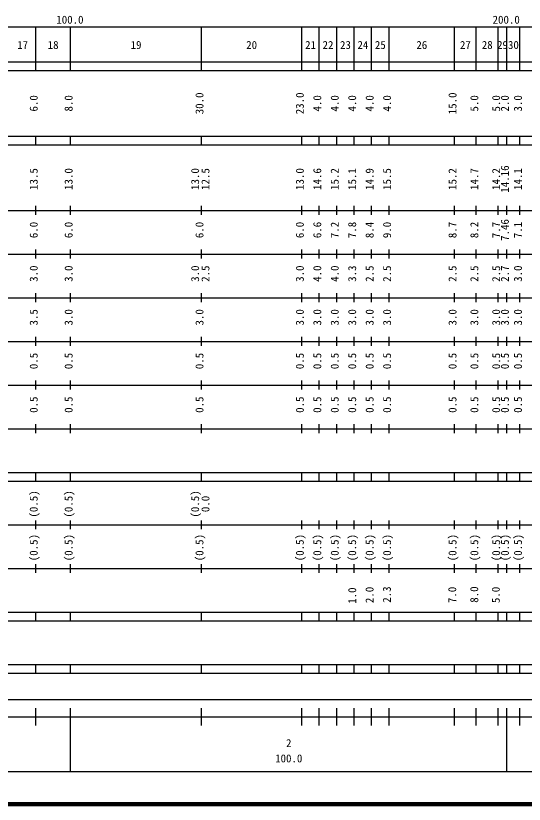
# Model space of a CAD drawing. Units: millimetres on the paper, enlarged 1000 times. Extents: x 40000 to 680000, y 20000 to 380000.
# Drawn here: x 155427 to 271983, y 20000 to 200558 of the extents above; entities that cross this region are included whole.
import ezdxf
from ezdxf.enums import TextEntityAlignment as Align

# ---------------------------------------------------------------- set-up
doc = ezdxf.new("R2010")
doc.units = ezdxf.units.MM
doc.header["$LTSCALE"] = 1000
doc.layers.add('M-TTL', color=2, linetype='Continuous', lineweight=140)
doc.layers.add('M-TTL-BAND', color=7, linetype='Continuous', lineweight=25)
doc.styles.add('ＭＳ ゴシック', font='')
doc.styles.get('ＭＳ ゴシック').set_extended_font_data('MS Gothic')

msp = doc.modelspace()

# ---------------------------------------------------------------- linework, layer by layer
at = {"layer": 'M-TTL'}
msp.add_line((40000, 20000), (680000, 20000), dxfattribs=at)
at = {"layer": 'M-TTL-BAND'}
for p, q in [((68000, 198000), (579000, 198000)), ((160000, 188000), (160000, 198000)), ((168000, 188000), (168000, 198000)), ((198000, 188000), (198000, 198000)), ((221000, 188000), (221000, 198000)), ((225000, 188000), (225000, 198000)), ((229000, 188000), (229000, 198000)), ((233000, 188000), (233000, 198000)), ((237000, 188000), (237000, 198000)), ((241000, 188000), (241000, 198000)), ((256000, 188000), (256000, 198000)), ((261000, 188000), (261000, 198000)), ((266000, 188000), (266000, 198000)), ((268000, 188000), (268000, 198000)), ((271000, 188000), (271000, 198000)), ((40000, 190000), (579000, 190000)), ((40000, 188000), (579000, 188000)), ((40000, 173000), (579000, 173000)), ((160000, 171000), (160000, 173000)), ((168000, 171000), (168000, 173000)), ((198000, 171000), (198000, 173000)), ((221000, 171000), (221000, 173000)), ((225000, 171000), (225000, 173000)), ((229000, 171000), (229000, 173000)), ((233000, 171000), (233000, 173000)), ((237000, 171000), (237000, 173000)), ((241000, 171000), (241000, 173000)), ((256000, 171000), (256000, 173000)), ((261000, 171000), (261000, 173000)), ((266000, 171000), (266000, 173000)), ((268000, 171000), (268000, 173000)), ((271000, 171000), (271000, 173000)), ((40000, 171000), (579000, 171000)), ((40000, 156000), (579000, 156000)), ((160000, 155000), (160000, 157000)), ((168000, 155000), (168000, 157000)), ((198000, 155000), (198000, 157000)), ((221000, 155000), (221000, 157000)), ((225000, 155000), (225000, 157000)), ((229000, 155000), (229000, 157000)), ((233000, 155000), (233000, 157000)), ((237000, 155000), (237000, 157000)), ((241000, 155000), (241000, 157000)), ((256000, 155000), (256000, 157000)), ((261000, 155000), (261000, 157000)), ((266000, 155000), (266000, 157000)), ((268000, 155000), (268000, 157000)), ((271000, 155000), (271000, 157000)), ((160000, 145000), (160000, 147000)), ((168000, 145000), (168000, 147000)), ((198000, 145000), (198000, 147000)), ((221000, 145000), (221000, 147000)), ((225000, 145000), (225000, 147000)), ((229000, 145000), (229000, 147000)), ((233000, 145000), (233000, 147000)), ((237000, 145000), (237000, 147000)), ((241000, 145000), (241000, 147000)), ((256000, 145000), (256000, 147000)), ((261000, 145000), (261000, 147000)), ((266000, 145000), (266000, 147000)), ((268000, 145000), (268000, 147000)), ((271000, 145000), (271000, 147000)), ((46000, 146000), (579000, 146000)), ((52000, 136000), (579000, 136000)), ((160000, 135000), (160000, 137000)), ((168000, 135000), (168000, 137000)), ((198000, 135000), (198000, 137000)), ((221000, 135000), (221000, 137000)), ((225000, 135000), (225000, 137000)), ((229000, 135000), (229000, 137000)), ((233000, 135000), (233000, 137000)), ((237000, 135000), (237000, 137000)), ((241000, 135000), (241000, 137000)), ((256000, 135000), (256000, 137000)), ((261000, 135000), (261000, 137000)), ((266000, 135000), (266000, 137000)), ((268000, 135000), (268000, 137000)), ((271000, 135000), (271000, 137000)), ((160000, 125000), (160000, 127000)), ((168000, 125000), (168000, 127000)), ((198000, 125000), (198000, 127000)), ((221000, 125000), (221000, 127000)), ((225000, 125000), (225000, 127000)), ((229000, 125000), (229000, 127000)), ((233000, 125000), (233000, 127000)), ((237000, 125000), (237000, 127000)), ((241000, 125000), (241000, 127000)), ((256000, 125000), (256000, 127000)), ((261000, 125000), (261000, 127000)), ((266000, 125000), (266000, 127000)), ((268000, 125000), (268000, 127000)), ((271000, 125000), (271000, 127000)), ((46000, 126000), (579000, 126000)), ((52000, 116000), (579000, 116000)), ((160000, 115000), (160000, 117000)), ((168000, 115000), (168000, 117000)), ((198000, 115000), (198000, 117000)), ((221000, 115000), (221000, 117000)), ((225000, 115000), (225000, 117000)), ((229000, 115000), (229000, 117000)), ((233000, 115000), (233000, 117000)), ((237000, 115000), (237000, 117000)), ((241000, 115000), (241000, 117000)), ((256000, 115000), (256000, 117000)), ((261000, 115000), (261000, 117000)), ((266000, 115000), (266000, 117000)), ((268000, 115000), (268000, 117000)), ((271000, 115000), (271000, 117000)), ((160000, 105000), (160000, 107000)), ((168000, 105000), (168000, 107000)), ((198000, 105000), (198000, 107000)), ((221000, 105000), (221000, 107000)), ((225000, 105000), (225000, 107000)), ((229000, 105000), (229000, 107000)), ((233000, 105000), (233000, 107000)), ((237000, 105000), (237000, 107000)), ((241000, 105000), (241000, 107000)), ((256000, 105000), (256000, 107000)), ((261000, 105000), (261000, 107000)), ((266000, 105000), (266000, 107000)), ((268000, 105000), (268000, 107000)), ((271000, 105000), (271000, 107000)), ((46000, 106000), (579000, 106000)), ((40000, 96000), (579000, 96000)), ((160000, 94000), (160000, 96000)), ((168000, 94000), (168000, 96000)), ((198000, 94000), (198000, 96000)), ((221000, 94000), (221000, 96000)), ((225000, 94000), (225000, 96000)), ((229000, 94000), (229000, 96000)), ((233000, 94000), (233000, 96000)), ((237000, 94000), (237000, 96000)), ((241000, 94000), (241000, 96000)), ((256000, 94000), (256000, 96000)), ((261000, 94000), (261000, 96000)), ((266000, 94000), (266000, 96000)), ((268000, 94000), (268000, 96000)), ((271000, 94000), (271000, 96000)), ((40000, 94000), (579000, 94000)), ((160000, 83000), (160000, 85000)), ((168000, 83000), (168000, 85000)), ((198000, 83000), (198000, 85000)), ((221000, 83000), (221000, 85000)), ((225000, 83000), (225000, 85000)), ((229000, 83000), (229000, 85000)), ((233000, 83000), (233000, 85000)), ((237000, 83000), (237000, 85000)), ((241000, 83000), (241000, 85000)), ((256000, 83000), (256000, 85000)), ((261000, 83000), (261000, 85000)), ((266000, 83000), (266000, 85000)), ((268000, 83000), (268000, 85000)), ((271000, 83000), (271000, 85000)), ((49000, 84000), (579000, 84000)), ((160000, 73000), (160000, 75000)), ((168000, 73000), (168000, 75000)), ((198000, 73000), (198000, 75000)), ((221000, 73000), (221000, 75000)), ((225000, 73000), (225000, 75000)), ((229000, 73000), (229000, 75000)), ((233000, 73000), (233000, 75000)), ((237000, 73000), (237000, 75000)), ((241000, 73000), (241000, 75000)), ((256000, 73000), (256000, 75000)), ((261000, 73000), (261000, 75000)), ((266000, 73000), (266000, 75000)), ((268000, 73000), (268000, 75000)), ((271000, 73000), (271000, 75000)), ((40000, 74000), (579000, 74000)), ((40000, 64000), (579000, 64000)), ((160000, 62000), (160000, 64000)), ((168000, 62000), (168000, 64000)), ((198000, 62000), (198000, 64000)), ((221000, 62000), (221000, 64000)), ((225000, 62000), (225000, 64000)), ((229000, 62000), (229000, 64000)), ((233000, 62000), (233000, 64000)), ((237000, 62000), (237000, 64000)), ((241000, 62000), (241000, 64000)), ((256000, 62000), (256000, 64000)), ((261000, 62000), (261000, 64000)), ((266000, 62000), (266000, 64000)), ((268000, 62000), (268000, 64000)), ((271000, 62000), (271000, 64000)), ((40000, 62000), (579000, 62000)), ((40000, 52000), (579000, 52000)), ((160000, 50000), (160000, 52000)), ((168000, 50000), (168000, 52000)), ((198000, 50000), (198000, 52000)), ((221000, 50000), (221000, 52000)), ((225000, 50000), (225000, 52000)), ((229000, 50000), (229000, 52000)), ((233000, 50000), (233000, 52000)), ((237000, 50000), (237000, 52000)), ((241000, 50000), (241000, 52000)), ((256000, 50000), (256000, 52000)), ((261000, 50000), (261000, 52000)), ((266000, 50000), (266000, 52000)), ((268000, 50000), (268000, 52000)), ((271000, 50000), (271000, 52000)), ((40000, 50000), (579000, 50000)), ((71000, 44000), (565000, 44000)), ((160000, 38000), (160000, 42000)), ((168000, 27500), (168000, 42000)), ((198000, 38000), (198000, 42000)), ((221000, 38000), (221000, 42000)), ((225000, 38000), (225000, 42000)), ((229000, 38000), (229000, 42000)), ((233000, 38000), (233000, 42000)), ((237000, 38000), (237000, 42000)), ((241000, 38000), (241000, 42000)), ((256000, 38000), (256000, 42000)), ((261000, 38000), (261000, 42000)), ((266000, 38000), (266000, 42000)), ((268000, 27500), (268000, 42000)), ((271000, 38000), (271000, 42000)), ((40000, 40000), (579000, 40000)), ((68000, 27500), (579000, 27500))]:
    msp.add_line(p, q, dxfattribs=at)

# ---------------------------------------------------------------- texts
at = {"layer": 'M-TTL-BAND', "style": 'ＭＳ ゴシック'}
for s, p in [('100.0', (167844, 198195)), ('200.0', (267844, 198195)), ('17', (157000, 192405)), ('18', (164000, 192405)), ('19', (183000, 192405)), ('20', (209500, 192405)), ('21', (223000, 192405)), ('22', (227000, 192405)), ('23', (231000, 192405)), ('24', (235000, 192405)), ('25', (239000, 192405)), ('26', (248500, 192405)), ('27', (258500, 192405)), ('28', (263500, 192405)), ('29', (267000, 192405)), ('30', (269500, 192405)), ('2', (218000, 32523)), ('100.0', (218000, 29033))]:
    msp.add_text(s, height=1833, dxfattribs=at).set_placement(p, align=Align.BOTTOM_CENTER)
for s, p in [('30.0', (199000, 180500)), ('23.0', (222000, 180500)), ('15.0', (257000, 180500)), ('6.0', (161000, 180500)), ('8.0', (169000, 180500)), ('4.0', (226000, 180500)), ('4.0', (230000, 180500)), ('4.0', (234000, 180500)), ('4.0', (238000, 180500)), ('4.0', (242000, 180500)), ('5.0', (262000, 180500)), ('5.0', (267000, 180500)), ('2.0', (269000, 180500)), ('3.0', (272000, 180500)), ('14.16', (269000, 163174)), ('13.5', (161000, 163174)), ('13.0', (169000, 163174)), ('13.0', (198000, 163174)), ('12.5', (200370, 163174)), ('13.0', (222000, 163174)), ('14.6', (226000, 163174)), ('15.2', (230000, 163174)), ('15.1', (234000, 163174)), ('14.9', (238000, 163174)), ('15.5', (242000, 163174)), ('15.2', (257000, 163174)), ('14.7', (262000, 163174)), ('14.2', (267000, 163174)), ('14.1', (272000, 163174)), ('7.46', (269000, 151500)), ('6.0', (161000, 151500)), ('6.0', (169000, 151500)), ('6.0', (199000, 151500)), ('6.0', (222000, 151500)), ('6.6', (226000, 151500)), ('7.2', (230000, 151500)), ('7.8', (234000, 151500)), ('8.4', (238000, 151500)), ('9.0', (242000, 151500)), ('8.7', (257000, 151500)), ('8.2', (262000, 151500)), ('7.7', (267000, 151500)), ('7.1', (272000, 151500)), ('3.0', (161000, 141500)), ('3.0', (169000, 141500)), ('3.0', (198000, 141500)), ('2.5', (200370, 141500)), ('3.0', (222000, 141500)), ('4.0', (226000, 141500)), ('4.0', (230000, 141500)), ('3.3', (234000, 141500)), ('2.5', (238000, 141500)), ('2.5', (242000, 141500)), ('2.5', (257000, 141500)), ('2.5', (262000, 141500)), ('2.5', (267000, 141500)), ('2.7', (269000, 141500)), ('3.0', (272000, 141500)), ('3.5', (161000, 131500)), ('3.0', (169000, 131500)), ('3.0', (199000, 131500)), ('3.0', (222000, 131500)), ('3.0', (226000, 131500)), ('3.0', (230000, 131500)), ('3.0', (234000, 131500)), ('3.0', (238000, 131500)), ('3.0', (242000, 131500)), ('3.0', (257000, 131500)), ('3.0', (262000, 131500)), ('3.0', (267000, 131500)), ('3.0', (269000, 131500)), ('3.0', (272000, 131500)), ('0.5', (161000, 121500)), ('0.5', (169000, 121500)), ('0.5', (199000, 121500)), ('0.5', (222000, 121500)), ('0.5', (226000, 121500)), ('0.5', (230000, 121500)), ('0.5', (234000, 121500)), ('0.5', (238000, 121500)), ('0.5', (242000, 121500)), ('0.5', (257000, 121500)), ('0.5', (262000, 121500)), ('0.5', (267000, 121500)), ('0.5', (269000, 121500)), ('0.5', (272000, 121500)), ('0.5', (161000, 111500)), ('0.5', (169000, 111500)), ('0.5', (199000, 111500)), ('0.5', (222000, 111500)), ('0.5', (226000, 111500)), ('0.5', (230000, 111500)), ('0.5', (234000, 111500)), ('0.5', (238000, 111500)), ('0.5', (242000, 111500)), ('0.5', (257000, 111500)), ('0.5', (262000, 111500)), ('0.5', (267000, 111500)), ('0.5', (269000, 111500)), ('0.5', (272000, 111500)), ('(0.5)', (161000, 88764)), ('(0.5)', (169000, 88764)), ('(0.5)', (198000, 88764)), ('0.0', (200370, 88764)), ('(0.5)', (161000, 78764)), ('(0.5)', (169000, 78764)), ('(0.5)', (199000, 78764)), ('(0.5)', (222000, 78764)), ('(0.5)', (226000, 78764)), ('(0.5)', (230000, 78764)), ('(0.5)', (234000, 78764)), ('(0.5)', (238000, 78764)), ('(0.5)', (242000, 78764)), ('(0.5)', (257000, 78764)), ('(0.5)', (262000, 78764)), ('(0.5)', (267000, 78764)), ('(0.5)', (269000, 78764)), ('(0.5)', (272000, 78764)), ('1.0', (234011, 67770)), ('2.0', (237983, 67931)), ('2.3', (241955, 68012)), ('7.0', (256932, 67931)), ('8.0', (261980, 68012)), ('5.0', (266920, 67931))]:
    msp.add_text(s, height=1833, rotation=90, dxfattribs=at).set_placement(p, align=Align.BOTTOM_CENTER)

doc.saveas('drawing.dxf')
